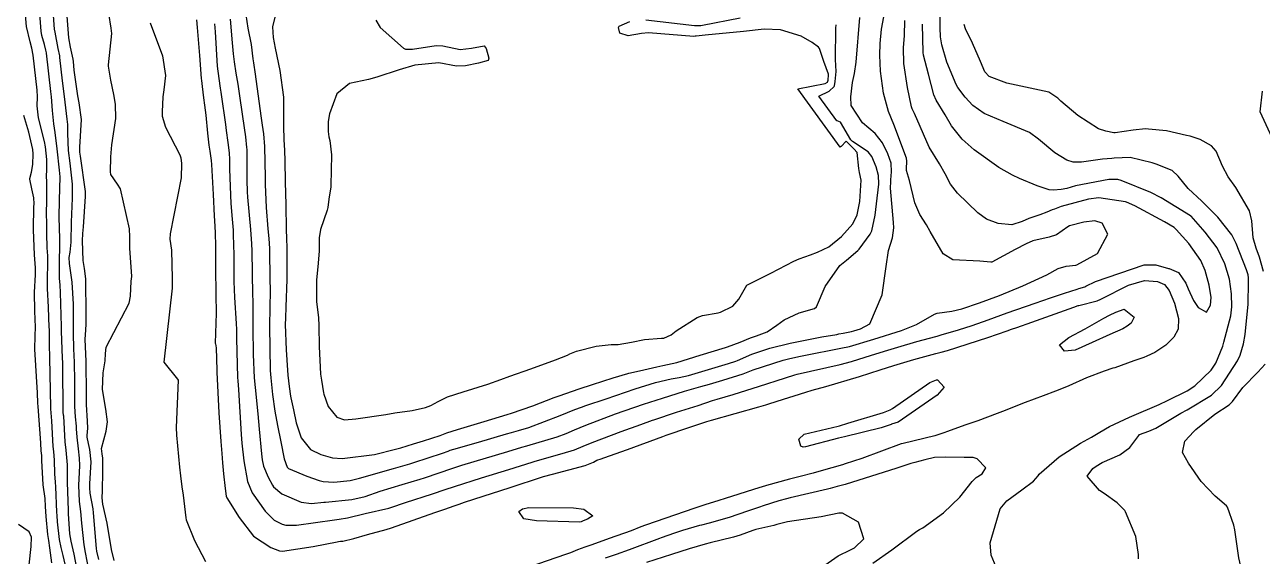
# Model space of a CAD drawing. Header units: feet. Extents: x 1313198 to 1317500, y 385000 to 389511.
# Drawn here: x 1315634.6 to 1316015.6, y 386800.3 to 386963.9 of the extents above; entities that cross this region are included whole.
import ezdxf

# ---------------------------------------------------------------- set-up
doc = ezdxf.new("R2010")
doc.units = ezdxf.units.FT
doc.layers.add('C-TOPO-MAJR', color=32, linetype='CONTINUOUS')

msp = doc.modelspace()

# ---------------------------------------------------------------- linework, layer by layer
at = {"layer": 'C-TOPO-MAJR'}
for points in [[(1315977.45, 386799.48), (1315977.46, 386800.86), (1315976.63, 386806.37), (1315973.52, 386814.03), (1315973.25, 386814.41), (1315970.92, 386816.72), (1315966.88, 386819.63), (1315965.47, 386820.57), (1315961.7, 386825), (1315963.41, 386827.3), (1315964.43, 386828.08), (1315966.33, 386829.19), (1315971.69, 386831.51), (1315974.8, 386833.77), (1315977.54, 386837.52), (1315977.84, 386837.74), (1315980.66, 386838.83), (1315982.07, 386839.41), (1315982.8, 386839.78), (1315990.47, 386844.33), (1315992.43, 386845.42), (1315999.94, 386849.94), (1316003.05, 386852.91), (1316007.97, 386860.42), (1316008.76, 386862.2), (1316009.79, 386865.73), (1316010.37, 386868.57), (1316011.28, 386877.86), (1316011.39, 386884.64), (1316011.34, 386886.04), (1316011.22, 386886.96), (1316010.77, 386888.43), (1316007.55, 386896.61), (1316006.18, 386899.19), (1316001.9, 386904.67), (1315997.02, 386909.58), (1315992.78, 386913.49), (1315989.74, 386917.31), (1315987.86, 386919.01), (1315982.97, 386920.98), (1315981.72, 386921.44), (1315974.95, 386923.04), (1315970.02, 386922.78), (1315969.29, 386922.71), (1315966.36, 386922.47), (1315959.97, 386921.56), (1315957.36, 386921.6), (1315955.39, 386922.25), (1315951.71, 386924.52), (1315946.69, 386928.72), (1315943.91, 386930.68), (1315935.79, 386934.15), (1315929.92, 386936.54), (1315926.43, 386939.05), (1315924.1, 386941.58), (1315921.88, 386944.57), (1315921.36, 386945.5), (1315918.48, 386952.35), (1315916.88, 386957.67), (1315916.52, 386960.16), (1315916.43, 386962.92), (1315916.37, 386974.04)], [(1315646.96, 386797.86), (1315646.43, 386800.53), (1315645.74, 386803.01), (1315645.22, 386805.49), (1315644.67, 386810.96), (1315644.52, 386812.86), (1315644.47, 386813.9), (1315644.11, 386821.7), (1315643.99, 386823.16), (1315643.85, 386825.67), (1315643.72, 386829.87), (1315643.48, 386832.57), (1315643.34, 386834.08), (1315642.84, 386841.95), (1315642.59, 386845.7), (1315642.57, 386846.04), (1315642.37, 386856.49), (1315642.25, 386861.3), (1315642.21, 386865.55), (1315642.12, 386870.23), (1315642.11, 386870.72), (1315641.83, 386877.01), (1315641.58, 386882.71), (1315641.59, 386884.52), (1315641.66, 386891.51), (1315641.62, 386892.79), (1315641.49, 386895.2), (1315641.36, 386899.64), (1315641.3, 386902.34), (1315641.26, 386906.23), (1315641.33, 386909.37), (1315641.32, 386915.31), (1315641.23, 386917.48), (1315641.32, 386919.08), (1315641.33, 386922.39), (1315640.95, 386926.28), (1315640.64, 386927.93), (1315638.75, 386935.19), (1315638.37, 386938.92), (1315638.43, 386941.69), (1315638.33, 386943.73), (1315637.11, 386954.51), (1315636.69, 386956.65), (1315636.17, 386958.6), (1315635.12, 386963.38), (1315634.65, 386968.03)], [(1315651.28, 386792.84), (1315649.74, 386800.97), (1315648.81, 386804.99), (1315648.46, 386807.24), (1315648.05, 386813.38), (1315647.98, 386814.41), (1315647.73, 386823.12), (1315647.76, 386825.57), (1315647.72, 386828.49), (1315647.27, 386832.99), (1315647.03, 386835.51), (1315646.55, 386843.4), (1315646.53, 386843.71), (1315646.43, 386844.65), (1315646.37, 386845.7), (1315646.28, 386858.07), (1315646.26, 386859.94), (1315646.21, 386861.23), (1315645.87, 386869.62), (1315645.84, 386871.03), (1315645.56, 386881.46), (1315645.41, 386883.73), (1315645.25, 386885.85), (1315645.26, 386892.52), (1315645.35, 386894.27), (1315645.38, 386897.12), (1315645.34, 386898.02), (1315645.14, 386904.67), (1315645.29, 386909.93), (1315645.44, 386917.06), (1315645.29, 386919.15), (1315644.53, 386925.74), (1315643.89, 386930.72), (1315643.48, 386933.42), (1315643.09, 386937.51), (1315642.75, 386941.7), (1315642.57, 386943.31), (1315641.23, 386955.11), (1315641.2, 386955.27), (1315641.04, 386956.08), (1315640.61, 386957.8), (1315639.8, 386960.57), (1315639.56, 386961.88), (1315639.13, 386968.54)], [(1315712.23, 386969.17), (1315710.85, 386963.29), (1315711.01, 386960), (1315711.68, 386956.67), (1315713.14, 386949.81), (1315714.17, 386941.56), (1315714.23, 386932.53), (1315714.3, 386928.55), (1315714.54, 386925.19), (1315714.67, 386922.05), (1315714.75, 386915.51), (1315714.92, 386908.44), (1315715.08, 386900.86), (1315715.14, 386898.06), (1315715.21, 386895.22), (1315715.24, 386889.61), (1315715.21, 386885.47), (1315714.99, 386877.11), (1315714.82, 386873.62), (1315714.77, 386871.64), (1315715.02, 386863.82), (1315715.41, 386857.55), (1315715.55, 386856.08), (1315715.98, 386852.56), (1315716.37, 386849.57), (1315716.45, 386849.12), (1315717.27, 386845.42), (1315718.16, 386841.37), (1315719.65, 386836.8), (1315722.57, 386833.19), (1315725.69, 386831.62), (1315729.26, 386830.57), (1315732.28, 386830.35), (1315742.2, 386831.68), (1315748.7, 386833.23), (1315750.4, 386833.71), (1315754.28, 386834.89), (1315757.33, 386835.82), (1315762.49, 386837.48), (1315764.55, 386838.25), (1315767.82, 386839.37), (1315776.03, 386841.79), (1315783.1, 386843.96), (1315784.42, 386844.38), (1315790.95, 386846.63), (1315797.57, 386849.14), (1315799.09, 386849.72), (1315805.28, 386851.85), (1315809.38, 386853.2), (1315815.75, 386855.24), (1315820.25, 386856.56), (1315820.51, 386856.63), (1315823.87, 386857.43), (1315829.14, 386858.62), (1315831.02, 386858.97), (1315835.31, 386859.97), (1315842.49, 386862.18), (1315850.35, 386864.6), (1315850.95, 386864.78), (1315854.86, 386866.22), (1315857.99, 386867.52), (1315859.85, 386868.16), (1315863.13, 386869.35), (1315866.17, 386871.43), (1315868.42, 386873.05), (1315873.04, 386875.2), (1315877.69, 386876.6), (1315878.3, 386877.07), (1315880.96, 386883.32), (1315885.48, 386889.8), (1315887.58, 386891.45), (1315891.1, 386894.38), (1315891.49, 386894.81), (1315894.9, 386899.44), (1315895.35, 386900.48), (1315896.43, 386905.24), (1315896.81, 386908.82), (1315897.49, 386914.78), (1315897.5, 386914.95), (1315897.43, 386917.51), (1315896.73, 386920.16), (1315895.41, 386923.34), (1315894.25, 386924.73), (1315889.43, 386927.97), (1315888.95, 386928.52), (1315885.72, 386933.93), (1315884.75, 386934.35), (1315884.6, 386934.28), (1315879.09, 386941.89), (1315882.2, 386943.42), (1315883.78, 386944.85), (1315883.85, 386945.14), (1315884.07, 386946.47), (1315884.4, 386949.45), (1315884.22, 386953.19), (1315884.28, 386962.82), (1315884.38, 386963.91)], [(1315654.83, 386793.51), (1315653.24, 386801.43), (1315652.82, 386803.83), (1315652.12, 386810.46), (1315651.77, 386814.11), (1315651.42, 386817.14), (1315651.21, 386822.22), (1315651.42, 386826.07), (1315651.5, 386828.25), (1315651.39, 386830.51), (1315651.06, 386833.42), (1315650.67, 386836.92), (1315650.52, 386839.5), (1315650.47, 386840.4), (1315650.18, 386843.24), (1315649.99, 386846.37), (1315649.92, 386854.11), (1315649.86, 386860.07), (1315649.71, 386864.2), (1315649.59, 386869.02), (1315649.6, 386871.33), (1315649.58, 386877.9), (1315649.2, 386884.65), (1315648.33, 386890.43), (1315648.27, 386892.27), (1315648.5, 386893.88), (1315648.84, 386897.01), (1315648.96, 386903.13), (1315649.28, 386910.49), (1315649.24, 386914.87), (1315648.5, 386921.32), (1315648.04, 386925.22), (1315647.8, 386930.44), (1315647.79, 386933.17), (1315647.65, 386934.83), (1315646.77, 386941.83), (1315646.19, 386946.63), (1315645.39, 386953.83), (1315645.33, 386954.29), (1315644.88, 386956.54), (1315643.88, 386961.61), (1315643.75, 386962.57), (1315643.42, 386966.75)], [(1315657.41, 386799.32), (1315656.77, 386801.9), (1315656.65, 386802.73), (1315655.77, 386813.67), (1315655.61, 386814.86), (1315654.71, 386819.75), (1315654.59, 386821.34), (1315654.64, 386822.59), (1315654.95, 386829.34), (1315654.6, 386833.15), (1315654.15, 386834.97), (1315653.79, 386836.93), (1315653.8, 386837.5), (1315653.93, 386839.75), (1315653.85, 386841.85), (1315653.58, 386847.04), (1315653.54, 386850.17), (1315653.47, 386860.21), (1315653.19, 386867.15), (1315653.21, 386868.43), (1315653.43, 386871.64), (1315653.51, 386874.42), (1315653.34, 386885.65), (1315652.94, 386888.89), (1315652.55, 386891.3), (1315652.34, 386897.4), (1315652.46, 386899.64), (1315652.6, 386901.66), (1315653.3, 386911.06), (1315653.26, 386912.55), (1315651.69, 386923.48), (1315651.54, 386924.7), (1315651.54, 386926.25), (1315651.98, 386934.7), (1315651.27, 386939.83), (1315650.86, 386941.97), (1315649.77, 386949.91), (1315649.54, 386952.56), (1315649.45, 386953.31), (1315648.66, 386957), (1315648.17, 386959.89), (1315647.64, 386966.53)], [(1315662.05, 386798.96), (1315661.24, 386802.4), (1315659.94, 386810.48), (1315658.58, 386816.34), (1315658.34, 386818.29), (1315658.52, 386820.49), (1315658.57, 386826.36), (1315658.6, 386830.48), (1315658.4, 386831.88), (1315658.18, 386833.43), (1315659.59, 386838.86), (1315660.07, 386841.71), (1315659.51, 386845.59), (1315658.54, 386851.65), (1315658.7, 386856.79), (1315659.35, 386860.48), (1315659.46, 386862.69), (1315659.58, 386864.63), (1315666.69, 386878.22), (1315667.13, 386880.32), (1315667.33, 386885), (1315667.48, 386886.45), (1315666.91, 386895.12), (1315666.88, 386898.66), (1315666.8, 386901.04), (1315664.06, 386913.43), (1315663.07, 386914.84), (1315661.04, 386917.81), (1315660.99, 386918.58), (1315661.09, 386923.25), (1315661.37, 386926.89), (1315662.55, 386935.04), (1315662.47, 386939.46), (1315661.97, 386942.38), (1315661.03, 386946.87), (1315660.33, 386951.14), (1315660.34, 386951.55), (1315661.32, 386961.15), (1315661.11, 386962.82), (1315660.39, 386967.32)], [(1315673.15, 386964.52), (1315677, 386954.32), (1315677.87, 386948.3), (1315677.4, 386943.9), (1315677.1, 386941.67), (1315676.87, 386937.09), (1315676.9, 386935.72), (1315677.86, 386932.34), (1315682.33, 386923.85), (1315682.59, 386922.95), (1315682.78, 386921.22), (1315682.76, 386916.8), (1315679.28, 386899.58), (1315679.27, 386897.95), (1315679.76, 386894.54), (1315679.95, 386885.76), (1315679.96, 386882.83), (1315679.09, 386875.56), (1315677.4, 386860.04), (1315681.62, 386854.85), (1315681.75, 386854.52), (1315681.2, 386839.96), (1315681.28, 386837.54), (1315682.22, 386827.76), (1315682.46, 386825.06), (1315682.89, 386821.66), (1315683.29, 386819.09), (1315684.11, 386812.11), (1315684.25, 386811.56), (1315686.79, 386805.13), (1315690.22, 386798.71)], [(1315687.41, 386965.35), (1315687.59, 386963.08), (1315688.39, 386954.46), (1315688.92, 386947.3), (1315688.97, 386946.76), (1315689.21, 386944.91), (1315689.61, 386941.39), (1315689.89, 386939.16), (1315690.26, 386936.02), (1315690.78, 386930.56), (1315691.24, 386926.87), (1315691.5, 386925), (1315691.9, 386922.08), (1315692.02, 386920.87), (1315692.57, 386911.68), (1315692.92, 386905.09), (1315693.11, 386901.89), (1315693.21, 386899.71), (1315693.25, 386895.87), (1315693.3, 386891.79), (1315693.31, 386889.1), (1315693.43, 386880.9), (1315693.53, 386875.1), (1315693.2, 386865.92), (1315693.24, 386865.66), (1315693.51, 386864.47), (1315693.65, 386857.57), (1315693.65, 386856.98), (1315694.32, 386844.43), (1315694.92, 386835.62), (1315695.19, 386831.93), (1315695.43, 386829.06), (1315695.74, 386825.67), (1315696.25, 386821.19), (1315696.61, 386818.77), (1315696.8, 386818.3), (1315700.55, 386812.29), (1315705.01, 386806.54), (1315710.31, 386803.06), (1315712.95, 386802), (1315713.94, 386801.9), (1315723.33, 386803.34), (1315730.76, 386804.73), (1315731.17, 386804.84), (1315731.77, 386804.95), (1315732.48, 386805.01), (1315735.91, 386805.74), (1315740.1, 386807.03), (1315745.87, 386808.57), (1315747.51, 386809.06), (1315760.78, 386813.77), (1315763.9, 386814.83), (1315766.77, 386815.83), (1315768.32, 386816.39), (1315769.95, 386816.96), (1315775.67, 386818.84), (1315781.17, 386820.57), (1315783.97, 386821.47), (1315793.95, 386824.79), (1315794.26, 386824.88), (1315797.01, 386825.62), (1315807.13, 386828.29), (1315809.66, 386829.32), (1315810.73, 386829.85), (1315812.02, 386830.33), (1315812.89, 386830.6), (1315820.11, 386833.12), (1315831.02, 386837.14), (1315832.09, 386837.55), (1315839.06, 386839.97), (1315843.63, 386841.48), (1315844.6, 386841.8), (1315846, 386842.23), (1315860.6, 386846.28), (1315862.77, 386846.94), (1315863.33, 386847.13), (1315866.21, 386848.06), (1315875.05, 386850.86), (1315877.05, 386851.42), (1315881.19, 386852.52), (1315891.53, 386855.65), (1315897.89, 386857.68), (1315902.16, 386858.98), (1315903.19, 386859.29), (1315908.33, 386860.83), (1315915.13, 386862.67), (1315916.31, 386862.99), (1315916.73, 386863.11), (1315918.62, 386863.67), (1315931.1, 386867.62), (1315937.09, 386869.72), (1315938.34, 386870.18), (1315939.99, 386870.76), (1315944.67, 386872.4), (1315957.6, 386877.02), (1315958.89, 386877.47), (1315959.06, 386877.52), (1315964.71, 386878.94), (1315965.91, 386879.43), (1315974.37, 386883.76), (1315979.3, 386885.15), (1315983.35, 386884.86), (1315985.48, 386883.9), (1315986.97, 386882.15), (1315988.55, 386878.24), (1315989.78, 386873.49), (1315989.66, 386870.25), (1315988.41, 386867.75), (1315985.88, 386865.23), (1315982.51, 386863.07), (1315980.05, 386861.9), (1315979.1, 386861.52), (1315976.09, 386860.42), (1315970.2, 386858.35), (1315969.62, 386858.16), (1315966.93, 386857.3), (1315961.45, 386855.18), (1315956, 386852.79), (1315955.27, 386852.49), (1315951.89, 386851.13), (1315948.09, 386849.67), (1315942.63, 386847.67), (1315935.63, 386844.91), (1315933.93, 386844.22), (1315928.01, 386842.02), (1315924.31, 386840.75), (1315918.37, 386838.61), (1315917.85, 386838.4), (1315914.75, 386837.36), (1315905.02, 386835.06), (1315904.37, 386834.87), (1315892.33, 386830.45), (1315887.15, 386828.74), (1315886.36, 386828.5), (1315879.8, 386826.58), (1315877.27, 386825.89), (1315873.34, 386824.91), (1315870.04, 386824.06), (1315862.91, 386822.08), (1315861.31, 386821.59), (1315860.93, 386821.47), (1315850.23, 386818.06), (1315848.28, 386817.45), (1315843.96, 386816.16), (1315840.61, 386815.01), (1315837.86, 386814.04), (1315825.64, 386809.91), (1315824.24, 386809.33), (1315821.23, 386808.13), (1315814.54, 386805.83), (1315809.12, 386803.83), (1315807.04, 386803.08), (1315804.79, 386802.26), (1315802.57, 386801.4), (1315801.09, 386800.88), (1315787.07, 386796.08)], [(1315692.96, 386964.19), (1315693.13, 386961.75), (1315693.84, 386951.15), (1315694, 386949.61), (1315694.75, 386944.32), (1315694.9, 386943.14), (1315694.99, 386942.4), (1315696.33, 386933.2), (1315696.58, 386931.36), (1315697.12, 386927.61), (1315697.49, 386924.42), (1315697.59, 386922.43), (1315697.64, 386919.4), (1315698.03, 386908.83), (1315698.38, 386904.04), (1315698.69, 386900.72), (1315698.77, 386899.25), (1315698.89, 386893.07), (1315698.97, 386884.89), (1315699.13, 386879.94), (1315699.66, 386871.93), (1315699.72, 386870.11), (1315699.75, 386867.38), (1315700.1, 386855.29), (1315700.18, 386854.29), (1315700.41, 386851.68), (1315701.2, 386837.77), (1315701.43, 386835.14), (1315702.04, 386829.7), (1315703.11, 386823.32), (1315704.56, 386819.84), (1315708.57, 386814.21), (1315711.38, 386811.46), (1315713.85, 386810.18), (1315714.93, 386809.92), (1315718.25, 386809.91), (1315729.96, 386811.54), (1315731.41, 386811.74), (1315733.89, 386812.14), (1315739.4, 386813.44), (1315746.69, 386815.15), (1315747.24, 386815.31), (1315751.77, 386816.84), (1315760.07, 386819.48), (1315763.99, 386820.82), (1315766.87, 386821.81), (1315775.19, 386824.42), (1315783.6, 386827.02), (1315790.78, 386829.31), (1315791.7, 386829.6), (1315800.02, 386831.93), (1315803.85, 386833.09), (1315806.52, 386834.15), (1315809.26, 386835.32), (1315818.14, 386838.68), (1315824.24, 386840.87), (1315827.88, 386842.21), (1315828.24, 386842.34), (1315835.25, 386844.62), (1315841.9, 386846.73), (1315846.32, 386848.2), (1315847.76, 386848.65), (1315852.67, 386850.09), (1315858.84, 386852.02), (1315860.46, 386852.56), (1315868.77, 386855.26), (1315871.7, 386856.2), (1315872.37, 386856.37), (1315885.63, 386859.29), (1315889.11, 386860.27), (1315895.32, 386862.24), (1315900.25, 386863.72), (1315903.34, 386864.66), (1315909.27, 386866.43), (1315915.09, 386867.98), (1315915.47, 386868.08), (1315916.69, 386868.41), (1315922.09, 386870.01), (1315926.22, 386871.34), (1315931.18, 386873.11), (1315937.09, 386875.22), (1315945.68, 386878.2), (1315950.35, 386879.81), (1315954.68, 386881.27), (1315958.56, 386882.55), (1315959.09, 386882.73), (1315960.92, 386883.28), (1315961.31, 386883.44), (1315964.23, 386884.83), (1315979.19, 386889.96), (1315982.77, 386889.96), (1315986.76, 386888.87), (1315986.91, 386888.83), (1315989.75, 386887.63), (1315992.03, 386884.36), (1315992.8, 386882.63), (1315994.45, 386879.05), (1315995.9, 386876.83), (1315998.38, 386875.47), (1315999.7, 386877.56), (1315999.83, 386879.97), (1315999.26, 386883.78), (1315998.05, 386888.28), (1315996.68, 386891.38), (1315992.96, 386896.55), (1315989.11, 386900.9), (1315988.45, 386901.45), (1315985.46, 386903.27), (1315976.33, 386908.17), (1315973.74, 386909.32), (1315973.43, 386909.41), (1315965.25, 386910.58), (1315962.06, 386910.26), (1315953.68, 386907.95), (1315951.59, 386907.17), (1315950.92, 386906.88), (1315949.3, 386906.19), (1315947.06, 386905.4), (1315943.67, 386904.21), (1315941.66, 386903.32), (1315938.44, 386902.35), (1315934.32, 386902.73), (1315930.72, 386904.09), (1315928, 386906.01), (1315921.8, 386912.06), (1315919.57, 386914.78), (1315917.97, 386917.97), (1315916.22, 386921.06), (1315913.05, 386926.25), (1315908.56, 386936.61), (1315907.8, 386938.06), (1315907.57, 386938.59), (1315906.32, 386944.62), (1315905.22, 386951.92), (1315905.16, 386956.74), (1315905.44, 386960.54), (1315905.53, 386965.22)], [(1315697.79, 386965.57), (1315698.44, 386958.3), (1315698.74, 386954.98), (1315699.02, 386952.45), (1315699.57, 386948.95), (1315700.16, 386945.56), (1315700.82, 386941.29), (1315702.15, 386932.16), (1315702.5, 386929.39), (1315702.86, 386926.16), (1315702.89, 386925.5), (1315702.92, 386916.06), (1315703.02, 386912.49), (1315703.14, 386910.85), (1315704.03, 386900.89), (1315704.38, 386896.42), (1315704.46, 386894.34), (1315704.68, 386880.66), (1315704.74, 386879), (1315704.82, 386876.25), (1315704.82, 386870.63), (1315704.93, 386862.44), (1315705.24, 386855.26), (1315705.51, 386852.2), (1315706.33, 386844.11), (1315706.73, 386839.39), (1315707.45, 386831.79), (1315707.65, 386830.02), (1315708.08, 386828.02), (1315709.54, 386824.68), (1315710.79, 386822.18), (1315711.15, 386821.63), (1315713.72, 386819.5), (1315719.66, 386816.95), (1315722.81, 386816.57), (1315726.62, 386816.95), (1315727.12, 386817), (1315735.23, 386817.77), (1315739.39, 386818.75), (1315744.01, 386820.34), (1315747.42, 386821.4), (1315750.77, 386822.37), (1315756.31, 386824.04), (1315757.64, 386824.47), (1315766.36, 386827.42), (1315769.15, 386828.3), (1315783.25, 386832.51), (1315787.61, 386833.85), (1315789.15, 386834.31), (1315798.44, 386837.08), (1315801.21, 386838.07), (1315803.85, 386839.2), (1315807.34, 386840.66), (1315816.49, 386844.1), (1315825.05, 386847.08), (1315830.92, 386848.97), (1315837.72, 386851.12), (1315842.69, 386852.6), (1315845.4, 386853.32), (1315849.49, 386854.48), (1315855.8, 386856.48), (1315857.32, 386857.06), (1315858.87, 386857.67), (1315868.04, 386860.67), (1315870.1, 386861.2), (1315873.39, 386861.87), (1315886.83, 386864.52), (1315887.51, 386864.64), (1315888.48, 386864.87), (1315896, 386867.1), (1315904.54, 386869.83), (1315909.16, 386871.69), (1315914.71, 386874.86), (1315915.53, 386875.15), (1315920.02, 386875.72), (1315923.06, 386876.5), (1315928.54, 386878.31), (1315934.66, 386880.54), (1315941.86, 386883.52), (1315949.27, 386886.97), (1315952.72, 386888.85), (1315955.21, 386889.61), (1315958.21, 386889.9), (1315958.53, 386889.98), (1315964.82, 386893.52), (1315968.07, 386899.47), (1315966.29, 386902.79), (1315963.99, 386903.54), (1315960.69, 386903.15), (1315956.22, 386901.98), (1315955.72, 386901.73), (1315952.19, 386899.28), (1315949.99, 386898.52), (1315944.92, 386897.34), (1315942.91, 386896.47), (1315939.53, 386894.74), (1315932.34, 386890.85), (1315932.02, 386890.78), (1315928.64, 386891.17), (1315920.31, 386891.52), (1315917.32, 386893.34), (1315913.37, 386900.21), (1315912.21, 386902.28), (1315910.11, 386905.52), (1315908.64, 386909.08), (1315906.93, 386915.93), (1315906.01, 386919.05), (1315906.02, 386919.59), (1315906.19, 386921.9), (1315906.02, 386922.84), (1315902.1, 386933.16), (1315900.49, 386937.18), (1315898.96, 386942.87), (1315898.04, 386949.59), (1315897.8, 386954.55), (1315897.89, 386958.07), (1315898.33, 386962.57), (1315899.09, 386966.33)], [(1315702.59, 386966.93), (1315703.21, 386962.82), (1315704.26, 386957.79), (1315704.79, 386953.39), (1315704.94, 386952.17), (1315705.51, 386948.71), (1315707.28, 386935.9), (1315707.66, 386933), (1315708.02, 386930.36), (1315708.37, 386926.46), (1315708.56, 386916.89), (1315708.59, 386914.74), (1315708.9, 386907.62), (1315709.39, 386901.06), (1315709.66, 386898.06), (1315709.87, 386895.05), (1315709.92, 386893.17), (1315710.07, 386880.82), (1315710.02, 386878.06), (1315709.97, 386876.89), (1315709.86, 386871.14), (1315710.12, 386857.49), (1315710.27, 386855.22), (1315710.84, 386850.11), (1315711.55, 386844.93), (1315712.36, 386840.57), (1315713.37, 386835.55), (1315714.45, 386830.29), (1315715.35, 386827.78), (1315715.75, 386827.35), (1315721.39, 386825), (1315725.19, 386823.63), (1315726.39, 386823.33), (1315729.74, 386823.14), (1315734.72, 386823.62), (1315737.62, 386824.31), (1315748.06, 386827.34), (1315753.09, 386828.78), (1315754.39, 386829.18), (1315763.21, 386832.09), (1315764.9, 386832.66), (1315765.59, 386832.92), (1315766.68, 386833.28), (1315774.22, 386835.44), (1315782.89, 386837.97), (1315784.42, 386838.41), (1315786.61, 386839), (1315789.77, 386839.99), (1315799.37, 386843.64), (1315803.96, 386845.49), (1315805.99, 386846.24), (1315807.35, 386846.69), (1315813.55, 386848.79), (1315822.49, 386851.82), (1315828.8, 386853.81), (1315833.61, 386854.96), (1315836.07, 386855.34), (1315838.94, 386855.92), (1315851.19, 386859.66), (1315853.48, 386860.4), (1315854.03, 386860.61), (1315858.43, 386862.51), (1315864, 386864.36), (1315870.22, 386865.86), (1315879.95, 386867.8), (1315884.55, 386868.61), (1315885.19, 386868.72), (1315886.5, 386868.99), (1315889.09, 386869.47), (1315889.86, 386869.66), (1315891.93, 386870.32), (1315894.78, 386871.82), (1315898.54, 386880.72), (1315899.83, 386889.46), (1315900.49, 386894.41), (1315901.7, 386898.32), (1315902.14, 386901.39), (1315902.04, 386903.03), (1315901.15, 386913.6), (1315901.23, 386915.64), (1315901.27, 386916.14), (1315901.44, 386918.61), (1315901.31, 386921.32), (1315900.32, 386924.15), (1315898.68, 386927.5), (1315896.42, 386930.43), (1315892.48, 386933.66), (1315889.06, 386939.05), (1315888.86, 386941.71), (1315889.44, 386946.08), (1315890, 386948.93), (1315890.52, 386952.36), (1315891.65, 386966.15)], [(1315742.64, 386965.32), (1315743.98, 386963.05), (1315751.21, 386956.72), (1315751.81, 386956.42), (1315753.92, 386956.35), (1315761.25, 386957.51), (1315763.31, 386957.45), (1315768.62, 386956.31), (1315772.14, 386956.66), (1315775.98, 386957.35), (1315776.65, 386956.59), (1315777.44, 386953.56), (1315777.26, 386952.86), (1315774.31, 386952.1), (1315770.31, 386951.23), (1315767.47, 386951.16), (1315762.05, 386952.15), (1315754.68, 386951.49), (1315749.82, 386950.05), (1315742.94, 386947.71), (1315740.35, 386947.06), (1315734.59, 386945.76), (1315730.66, 386942.67), (1315728.34, 386936.46), (1315727.98, 386934.08), (1315727.96, 386933.59), (1315727.98, 386931.08), (1315728.23, 386929.38), (1315728.51, 386928.29), (1315729.04, 386923.84), (1315728.8, 386914.46), (1315728.77, 386913.98), (1315728.2, 386910.16), (1315727.83, 386907.63), (1315727.67, 386906.87), (1315725.65, 386900.88), (1315725.24, 386898.3), (1315725.16, 386894.27), (1315724.91, 386890.52), (1315724.42, 386885.27), (1315724.4, 386878.6), (1315724.96, 386873.75), (1315725.15, 386871.23), (1315725.23, 386864.86), (1315725.66, 386856.38), (1315725.89, 386854.54), (1315726.55, 386850.66), (1315726.65, 386850.19), (1315728.02, 386846.4), (1315730.67, 386843.17), (1315732.98, 386842.33), (1315736.54, 386842.58), (1315745.68, 386843.98), (1315748.5, 386844.41), (1315753.88, 386845.17), (1315757.92, 386846.11), (1315759.56, 386846.74), (1315761.87, 386847.9), (1315764.71, 386849.34), (1315769.53, 386850.91), (1315777.11, 386853.31), (1315781.15, 386854.76), (1315783.96, 386855.73), (1315790.42, 386858.02), (1315797.95, 386860.74), (1315801.69, 386862.24), (1315802.41, 386862.6), (1315804.45, 386863.46), (1315810.45, 386864.96), (1315815.15, 386865.46), (1315817.29, 386865.53), (1315821.42, 386866.17), (1315825.4, 386867.05), (1315830.59, 386867.41), (1315831.31, 386867.43), (1315833.63, 386868.46), (1315835.1, 386869.67), (1315841.62, 386873.81), (1315843.27, 386874.36), (1315848.02, 386875.24), (1315848.74, 386875.42), (1315852.53, 386877.25), (1315854.41, 386879.42), (1315856.87, 386883.7), (1315857.45, 386884.08), (1315863.91, 386887.2), (1315864.32, 386887.41), (1315871.39, 386891.16), (1315872.98, 386891.86), (1315876.46, 386893.13), (1315878.63, 386893.87), (1315882.15, 386895.53), (1315886.05, 386898.71), (1315889.51, 386902.67), (1315890.85, 386905.35), (1315891.7, 386909.53), (1315892.06, 386916.09), (1315891.59, 386918.43), (1315891.39, 386919.69), (1315890.83, 386924.53), (1315889.8, 386925.68), (1315888.51, 386927.02), (1315887.45, 386928.1), (1315885.95, 386926.42), (1315885.59, 386926.23), (1315872.59, 386944.21), (1315880.99, 386945.76), (1315881.71, 386946.17), (1315881.97, 386946.84), (1315882.05, 386948.45), (1315882, 386948.69), (1315880.59, 386952.55), (1315879.24, 386956.59), (1315878.95, 386957.03), (1315877.05, 386958.4), (1315873.57, 386960.33), (1315867.22, 386962.31), (1315862.22, 386962.54), (1315855.84, 386961.86), (1315844.03, 386960.7), (1315841.25, 386960.41), (1315840.98, 386960.36), (1315840.55, 386960.31), (1315826.56, 386961.35), (1315824.46, 386961.22), (1315820.34, 386960.46), (1315817.81, 386961.27), (1315817.32, 386963.01), (1315817.56, 386963.48), (1315820.84, 386964.92)], [(1315825.83, 386965.43), (1315840.81, 386963.69), (1315842.76, 386963.68), (1315843.23, 386963.76), (1315854.81, 386965.98)], [(1315934.69, 386794.46), (1315932.15, 386800.69), (1315931.8, 386804.46), (1315934.84, 386814.92), (1315936.96, 386817.34), (1315941.58, 386820.77), (1315945.13, 386823.43), (1315946.59, 386825.11), (1315946.94, 386825.55), (1315953.06, 386830.88), (1315959.61, 386835.13), (1315962.98, 386836.99), (1315965.54, 386838.52), (1315968.59, 386840.24), (1315974.7, 386843.08), (1315977.55, 386844.32), (1315981.67, 386846.08), (1315983.81, 386847.04), (1315986.41, 386848.3), (1315992.46, 386851.25), (1315994.83, 386852.75), (1315999.86, 386857.59), (1316001.29, 386859.77), (1316003.42, 386865), (1316003.79, 386866.16), (1316005.87, 386874.28), (1316006.22, 386877.03), (1316006.16, 386881.07), (1316005.5, 386885.54), (1316004.08, 386890.32), (1316001.66, 386895.26), (1315998.05, 386900.08), (1315993.71, 386904.93), (1315993.49, 386905.11), (1315984.5, 386910.58), (1315981.26, 386912.26), (1315972.13, 386916), (1315971.07, 386916.29), (1315968.33, 386916.27), (1315958.05, 386914.3), (1315955.41, 386913.54), (1315953.72, 386913.14), (1315951.26, 386912.93), (1315949.96, 386913.04), (1315946.28, 386914.3), (1315940.81, 386916.61), (1315938.7, 386917.6), (1315934.5, 386919.92), (1315926.88, 386925.4), (1315923.23, 386928.7), (1315919.94, 386932.8), (1315918, 386936.14), (1315915.23, 386940.69), (1315914.47, 386942.34), (1315912.85, 386948.65), (1315911.3, 386954.55), (1315911.18, 386955.38), (1315911, 386964.07)], [(1316016.02, 386887.93), (1316014.71, 386892.39), (1316013.69, 386895.15), (1316012.82, 386898.35), (1316012.33, 386903.53), (1316011.71, 386906.6), (1316007.43, 386913.78), (1316005.07, 386917.06), (1316003.39, 386920.36), (1316001.36, 386925.02), (1315999.96, 386926.67), (1315996.52, 386928.61), (1315993.35, 386929.55), (1315992.24, 386929.85), (1315986.13, 386931.23), (1315980.61, 386931.79), (1315979.59, 386931.81), (1315975.86, 386931.48), (1315970.34, 386930.64), (1315969.9, 386930.66), (1315967.44, 386931.17), (1315965.18, 386931.82), (1315958.83, 386935.93), (1315953.56, 386940.39), (1315952.65, 386941.31), (1315949.85, 386943.1), (1315936.99, 386945.89), (1315931.51, 386947.91), (1315930.15, 386949.36), (1315928.84, 386952.54), (1315926.37, 386958.25), (1315924.22, 386962.59), (1315923.81, 386963.96)], [(1316018.61, 386929.12), (1316014.99, 386937.07), (1316015.66, 386943.4)], [(1315642.87, 386798.3), (1315642.27, 386802.89), (1315641.94, 386805.17), (1315641.67, 386806.98), (1315641.11, 386812.53), (1315640.98, 386815.64), (1315640.79, 386818.1), (1315640.26, 386822.27), (1315639.82, 386829.83), (1315639.77, 386831.24), (1315639.69, 386832.14), (1315639.65, 386832.65), (1315639.47, 386835.27), (1315638.65, 386846.38), (1315638.6, 386847.4), (1315638.47, 386850.64), (1315637.69, 386864.02), (1315637.74, 386868.18), (1315637.84, 386870.78), (1315637.7, 386875.73), (1315637.6, 386881.56), (1315637.91, 386886.92), (1315637.91, 386889.03), (1315637.57, 386893.07), (1315637.25, 386900.75), (1315637.25, 386902.22), (1315637.36, 386906.57), (1315637.37, 386907.8), (1315637.4, 386908.82), (1315637.3, 386910.63), (1315636.68, 386913.37), (1315636.12, 386916.36), (1315636.12, 386916.55), (1315636.6, 386918.55), (1315637.09, 386920.89), (1315637.17, 386924.12), (1315636.99, 386925.54), (1315635.8, 386930.78), (1315634.28, 386935.96)], [(1315973.95, 386871.11), (1315972.64, 386870.35), (1315968.7, 386868.56), (1315963.23, 386866.1), (1315957.93, 386863.76), (1315954.68, 386863.48), (1315953.2, 386865.41), (1315956.02, 386867.64), (1315961.06, 386870.29), (1315966.78, 386873.63), (1315968.59, 386874.49), (1315970.49, 386875.44), (1315973.11, 386876.32), (1315976.19, 386873.92), (1315975.2, 386872.01), (1315973.95, 386871.11)], [(1316018.28, 386776.55), (1316012.9, 386784.41), (1316012.13, 386785.4), (1316011.39, 386786.9), (1316008.33, 386799.81), (1316007.11, 386808.4), (1316006.85, 386809.87), (1316004.91, 386815.42), (1316004.58, 386815.86), (1316001.06, 386818.77), (1315996.79, 386823.33), (1315992.89, 386829.01), (1315991.06, 386832.22), (1315991.73, 386835.76), (1315994.49, 386838.67), (1315995.16, 386839.29), (1316000.94, 386844.04), (1316005.38, 386846.95), (1316006.43, 386847.95), (1316009.64, 386852.22), (1316014.23, 386856.95), (1316016.52, 386859.46)], [(1315898.92, 386844.57), (1315901.03, 386845.4), (1315901.76, 386845.83), (1315913.22, 386853.76), (1315915.27, 386854.61), (1315915.56, 386854.56), (1315917.6, 386852.32), (1315915.53, 386849.9), (1315903.44, 386841.63), (1315901.42, 386840.92), (1315901.33, 386840.9), (1315898.21, 386839.87), (1315886.95, 386837.1), (1315885.16, 386836.66), (1315874.98, 386834.04), (1315874.23, 386833.86), (1315873.51, 386834.15), (1315872.94, 386836.39), (1315874.56, 386837.91), (1315884.97, 386840.3), (1315885.46, 386840.44), (1315887.99, 386841.23), (1315898.92, 386844.57)], [(1315895.73, 386798.22), (1315901.57, 386802.29), (1315909.19, 386808.07), (1315910, 386808.52), (1315911.04, 386809.1), (1315917.45, 386813.73), (1315922.45, 386818.53), (1315926.22, 386823.31), (1315927.48, 386824.51), (1315929.31, 386825.69), (1315930.43, 386827.57), (1315927.77, 386830.32), (1315926.61, 386830.68), (1315923.85, 386830.68), (1315917.95, 386830.79), (1315914.71, 386830.66), (1315911.74, 386829.97), (1315908.63, 386829.19), (1315907.39, 386828.87), (1315903.04, 386827.44), (1315887.12, 386822.41), (1315884.74, 386821.76), (1315882.56, 386821.18), (1315881.7, 386820.95), (1315870.21, 386818.3), (1315869.1, 386818.02), (1315866.73, 386817.33), (1315861.94, 386815.79), (1315860.8, 386815.42), (1315857.09, 386814.16), (1315851.48, 386812.24), (1315845.27, 386810.49), (1315842.88, 386809.9), (1315842.35, 386809.76), (1315837.08, 386808.21), (1315834.57, 386807.39), (1315830.51, 386805.99), (1315830.03, 386805.81), (1315820.63, 386802.29), (1315816.61, 386800.85), (1315813.27, 386799.74)], [(1315789.78, 386815.27), (1315803.52, 386815.19), (1315806.74, 386814.83), (1315809.48, 386812.73), (1315807.87, 386811.73), (1315806.44, 386811.21), (1315805.87, 386810.96), (1315805.32, 386810.84), (1315792.17, 386811.26), (1315788.22, 386811.85), (1315786.65, 386814.07), (1315787.81, 386814.9), (1315789.78, 386815.27)], [(1315880.94, 386797.54), (1315884.96, 386800.44), (1315888.85, 386802.33), (1315890.04, 386802.92), (1315892.95, 386805.72), (1315891.28, 386810.84), (1315886.35, 386813.6), (1315885.21, 386813.6), (1315879.79, 386812.46), (1315869.43, 386810.87), (1315866.14, 386810.08), (1315865.16, 386809.81), (1315859.69, 386808.51), (1315858.7, 386808.2), (1315854.81, 386806.81), (1315852.75, 386806.19), (1315845.59, 386804.41), (1315844.01, 386804), (1315839.08, 386802.59), (1315833.64, 386800.9), (1315825.96, 386798.44)], [(1315635.36, 386792.94), (1315636.53, 386803.34), (1315636.6, 386806.15), (1315635.88, 386807.83), (1315632.66, 386810.12)]]:
    msp.add_lwpolyline(points, dxfattribs=at)

doc.saveas('drawing.dxf')
